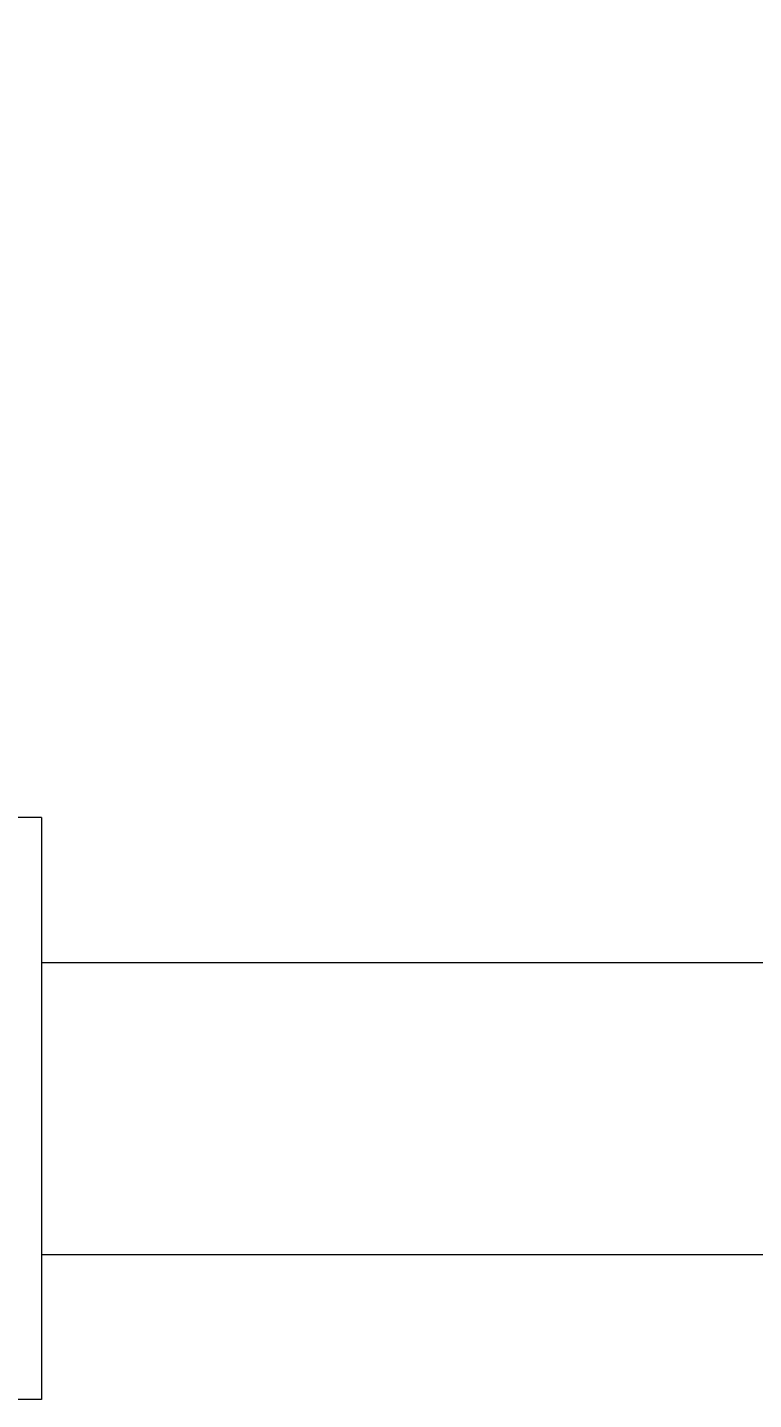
# Model space of a CAD drawing. Header units: millimetres. Extents: x 14397 to 67587, y -11631 to -8348.
# Drawn here: x 17807.2 to 17857, y -10442.4 to -10348.4 of the extents above; entities that cross this region are included whole.
import ezdxf

# ---------------------------------------------------------------- set-up
doc = ezdxf.new("R2010")
doc.units = ezdxf.units.MM
doc.header["$MEASUREMENT"] = 0
doc.linetypes.add('Wipeout_Contour', pattern=[1000, 0, -1000])
doc.layers.add('NewA-Ee_40_20-M_GeneralFFAndEInternalEquipment', color=7, linetype='Continuous')
doc.layers.add('NewA-Zz_20_20-D_DimensionDetail', color=7, linetype='Continuous')
doc.styles.add('GENERATED_STYLE_1', font='')
doc.styles.get('GENERATED_STYLE_1').set_extended_font_data('Arial')
doc.dimstyles.new('GENERATED_STYLE__1', dxfattribs={"dimtxt": 75, "dimasz": 76, "dimexe": 0.18, "dimexo": 300, "dimgap": 0.09, "dimtad": 1, "dimtih": 1, "dimtoh": 1, "dimdec": 0, "dimzin": 0, "dimdsep": 46, "dimtxsty": 'GENERATED_STYLE_1', "dimblk": 'ARROWHEAD_2', "dimblk1": 'ARROWHEAD_2', "dimblk2": 'ARROWHEAD_2', "dimcen": 0.09, "dimclrd": 6, "dimclre": 6, "dimclrt": 7, "dimazin": 0, "dimtfac": 1, "dimtdec": 4, "dimtmove": 0, "dimatfit": 3, "dimfxl": 0, "dimtolj": 1, "dimtzin": 0, "dimarcsym": 0})

# ---------------------------------------------------------------- blocks, each defined once
blk = doc.blocks.new('Section Elem_17_2', base_point=(9310.239, -111297.468))
at = {"color": 254, "linetype": 'Wipeout_Contour', "lineweight": 0, "ltscale": 82487.932216}
blk.add_wipeout([(17803.114, -10402.524), (17803.114, -10403.851), (17808.114, -10403.851), (17808.114, -10402.524)], dxfattribs=at).dxf.layer = 'NewA-Ee_40_20-M_GeneralFFAndEInternalEquipment'
at = {"color": 254, "linetype": 'Wipeout_Contour', "lineweight": 0, "ltscale": 82576.290046}
blk.add_wipeout([(17808.114, -10420.904), (17808.114, -10422.643), (17832.552, -10422.643), (17832.559, -10420.904)], dxfattribs=at).dxf.layer = 'NewA-Ee_40_20-M_GeneralFFAndEInternalEquipment'
at = {"color": 254, "linetype": 'Wipeout_Contour', "lineweight": 0, "ltscale": 82598.667817}
blk.add_wipeout([(17808.114, -10432.345), (17808.114, -10432.467), (17833.123, -10432.467), (17833.026, -10432.345)], dxfattribs=at).dxf.layer = 'NewA-Ee_40_20-M_GeneralFFAndEInternalEquipment'
at = {"layer": 'NewA-Ee_40_20-M_GeneralFFAndEInternalEquipment', "color": 1, "linetype": 'Continuous', "lineweight": 18}
blk.add_line((17808.114, -10402.524), (17803.114, -10402.524), dxfattribs=at)
at = {"color": 254, "linetype": 'Wipeout_Contour', "lineweight": 0, "ltscale": 82492.278676}
blk.add_wipeout([(17808.114, -10403.851), (17803.114, -10403.851), (17803.114, -10406.831), (17808.114, -10406.831)], dxfattribs=at).dxf.layer = 'NewA-Ee_40_20-M_GeneralFFAndEInternalEquipment'
at = {"color": 254, "linetype": 'Wipeout_Contour', "lineweight": 0, "ltscale": 82572.853834}
blk.add_wipeout([(17808.114, -10419.212), (17808.114, -10420.904), (17832.559, -10420.904), (17832.583, -10419.213)], dxfattribs=at).dxf.layer = 'NewA-Ee_40_20-M_GeneralFFAndEInternalEquipment'
at = {"color": 254, "linetype": 'Wipeout_Contour', "lineweight": 0, "ltscale": 82597.95246}
blk.add_wipeout([(17808.114, -10431.923), (17808.114, -10432.345), (17833.026, -10432.345), (17832.931, -10431.923)], dxfattribs=at).dxf.layer = 'NewA-Ee_40_20-M_GeneralFFAndEInternalEquipment'
at = {"layer": 'NewA-Ee_40_20-M_GeneralFFAndEInternalEquipment', "color": 1, "linetype": 'Continuous', "lineweight": 18}
blk.add_line((17808.114, -10402.524), (17808.114, -10403.851), dxfattribs=at)
at = {"color": 254, "linetype": 'Wipeout_Contour', "lineweight": 0, "ltscale": 82499.697815}
blk.add_wipeout([(17803.114, -10406.831), (17803.114, -10411.202), (17808.114, -10411.202), (17808.114, -10406.831)], dxfattribs=at).dxf.layer = 'NewA-Ee_40_20-M_GeneralFFAndEInternalEquipment'
at = {"color": 254, "linetype": 'Wipeout_Contour', "lineweight": 0, "ltscale": 82569.594324}
blk.add_wipeout([(17808.114, -10417.62), (17808.114, -10419.212), (17832.583, -10419.213), (17832.622, -10417.62)], dxfattribs=at).dxf.layer = 'NewA-Ee_40_20-M_GeneralFFAndEInternalEquipment'
at = {"color": 254, "linetype": 'Wipeout_Contour', "lineweight": 0, "ltscale": 82596.650722}
blk.add_wipeout([(17808.114, -10431.214), (17808.114, -10431.923), (17832.931, -10431.923), (17832.841, -10431.214)], dxfattribs=at).dxf.layer = 'NewA-Ee_40_20-M_GeneralFFAndEInternalEquipment'
at = {"layer": 'NewA-Ee_40_20-M_GeneralFFAndEInternalEquipment', "color": 1, "linetype": 'Continuous', "lineweight": 18}
blk.add_line((17808.114, -10403.851), (17808.114, -10406.831), dxfattribs=at)
at = {"color": 254, "linetype": 'Wipeout_Contour', "lineweight": 0, "ltscale": 82566.610487}
blk.add_wipeout([(17808.114, -10416.175), (17808.114, -10417.62), (17832.622, -10417.62), (17832.677, -10416.175)], dxfattribs=at).dxf.layer = 'NewA-Ee_40_20-M_GeneralFFAndEInternalEquipment'
at = {"color": 254, "linetype": 'Wipeout_Contour', "lineweight": 0, "ltscale": 82594.80213}
blk.add_wipeout([(17808.114, -10430.24), (17808.114, -10431.214), (17832.841, -10431.214), (17832.76, -10430.24)], dxfattribs=at).dxf.layer = 'NewA-Ee_40_20-M_GeneralFFAndEInternalEquipment'
at = {"color": 254, "linetype": 'Wipeout_Contour', "lineweight": 0, "ltscale": 82660.776264}
blk.add_wipeout([(17833.123, -10432.467), (17844.278, -10432.467), (17843.889, -10432.345), (17833.026, -10432.345)], dxfattribs=at).dxf.layer = 'NewA-Ee_40_20-M_GeneralFFAndEInternalEquipment'
at = {"color": 254, "linetype": 'Wipeout_Contour', "lineweight": 0, "ltscale": 82563.992893}
blk.add_wipeout([(17808.114, -10414.921), (17808.114, -10416.175), (17832.677, -10416.175), (17832.745, -10414.921)], dxfattribs=at).dxf.layer = 'NewA-Ee_40_20-M_GeneralFFAndEInternalEquipment'
at = {"color": 254, "linetype": 'Wipeout_Contour', "lineweight": 0, "ltscale": 82592.462938}
blk.add_wipeout([(17808.114, -10429.029), (17808.114, -10430.24), (17832.76, -10430.24), (17832.69, -10429.029)], dxfattribs=at).dxf.layer = 'NewA-Ee_40_20-M_GeneralFFAndEInternalEquipment'
at = {"color": 254, "linetype": 'Wipeout_Contour', "lineweight": 0, "ltscale": 82659.398137}
blk.add_wipeout([(17833.026, -10432.345), (17843.889, -10432.345), (17843.51, -10431.924), (17832.931, -10431.923)], dxfattribs=at).dxf.layer = 'NewA-Ee_40_20-M_GeneralFFAndEInternalEquipment'
at = {"color": 254, "linetype": 'Wipeout_Contour', "lineweight": 0, "ltscale": 82561.820967}
blk.add_wipeout([(17808.114, -10413.896), (17808.114, -10414.921), (17832.745, -10414.921), (17832.824, -10413.897)], dxfattribs=at).dxf.layer = 'NewA-Ee_40_20-M_GeneralFFAndEInternalEquipment'
at = {"color": 254, "linetype": 'Wipeout_Contour', "lineweight": 0, "ltscale": 82589.704326}
blk.add_wipeout([(17808.114, -10427.619), (17808.114, -10429.029), (17832.69, -10429.029), (17832.632, -10427.619)], dxfattribs=at).dxf.layer = 'NewA-Ee_40_20-M_GeneralFFAndEInternalEquipment'
at = {"color": 254, "linetype": 'Wipeout_Contour', "lineweight": 0, "ltscale": 82657.462018}
blk.add_wipeout([(17832.841, -10431.215), (17832.931, -10431.923), (17843.51, -10431.924), (17843.154, -10431.215)], dxfattribs=at).dxf.layer = 'NewA-Ee_40_20-M_GeneralFFAndEInternalEquipment'
at = {"color": 254, "linetype": 'Wipeout_Contour', "lineweight": 0, "ltscale": 82560.16059}
blk.add_wipeout([(17808.114, -10413.896), (17832.824, -10413.897), (17832.912, -10413.132), (17808.114, -10413.132)], dxfattribs=at).dxf.layer = 'NewA-Ee_40_20-M_GeneralFFAndEInternalEquipment'
at = {"color": 254, "linetype": 'Wipeout_Contour', "lineweight": 0, "ltscale": 82586.610223}
blk.add_wipeout([(17808.114, -10426.052), (17808.114, -10427.619), (17832.632, -10427.619), (17832.589, -10426.052)], dxfattribs=at).dxf.layer = 'NewA-Ee_40_20-M_GeneralFFAndEInternalEquipment'
at = {"color": 254, "linetype": 'Wipeout_Contour', "lineweight": 0, "ltscale": 82655.026439}
blk.add_wipeout([(17832.841, -10431.214), (17843.154, -10431.215), (17842.83, -10430.24), (17832.76, -10430.24)], dxfattribs=at).dxf.layer = 'NewA-Ee_40_20-M_GeneralFFAndEInternalEquipment'
at = {"color": 254, "linetype": 'Wipeout_Contour', "lineweight": 0, "ltscale": 82697.781551}
blk.add_wipeout([(17854.124, -10432.345), (17843.889, -10432.345), (17844.278, -10432.467), (17854.883, -10432.467)], dxfattribs=at).dxf.layer = 'NewA-Ee_40_20-M_GeneralFFAndEInternalEquipment'
at = {"color": 254, "linetype": 'Wipeout_Contour', "lineweight": 0, "ltscale": 82559.062104}
blk.add_wipeout([(17808.114, -10412.652), (17808.114, -10413.132), (17832.912, -10413.132), (17833.006, -10412.652)], dxfattribs=at).dxf.layer = 'NewA-Ee_40_20-M_GeneralFFAndEInternalEquipment'
at = {"color": 254, "linetype": 'Wipeout_Contour', "lineweight": 0, "ltscale": 82583.274742}
blk.add_wipeout([(17808.114, -10424.376), (17808.114, -10426.052), (17832.589, -10426.052), (17832.562, -10424.376)], dxfattribs=at).dxf.layer = 'NewA-Ee_40_20-M_GeneralFFAndEInternalEquipment'
at = {"color": 254, "linetype": 'Wipeout_Contour', "lineweight": 0, "ltscale": 82652.165383}
blk.add_wipeout([(17832.76, -10430.24), (17842.83, -10430.24), (17842.549, -10429.03), (17832.69, -10429.029)], dxfattribs=at).dxf.layer = 'NewA-Ee_40_20-M_GeneralFFAndEInternalEquipment'
at = {"color": 254, "linetype": 'Wipeout_Contour', "lineweight": 0, "ltscale": 82695.277623}
blk.add_wipeout([(17853.386, -10431.924), (17843.51, -10431.924), (17843.889, -10432.345), (17854.124, -10432.345)], dxfattribs=at).dxf.layer = 'NewA-Ee_40_20-M_GeneralFFAndEInternalEquipment'
at = {"layer": 'NewA-Ee_40_20-M_GeneralFFAndEInternalEquipment', "color": 1, "linetype": 'Continuous', "lineweight": 18}
blk.add_line((17833.123, -10432.467), (17844.278, -10432.467), dxfattribs=at)
at = {"color": 254, "linetype": 'Wipeout_Contour', "lineweight": 0, "ltscale": 82558.558768}
blk.add_wipeout([(17808.114, -10412.47), (17808.114, -10412.652), (17833.006, -10412.652), (17833.104, -10412.47)], dxfattribs=at).dxf.layer = 'NewA-Ee_40_20-M_GeneralFFAndEInternalEquipment'
at = {"color": 254, "linetype": 'Wipeout_Contour', "lineweight": 0, "ltscale": 82579.799307}
blk.add_wipeout([(17808.114, -10422.643), (17808.114, -10424.376), (17832.562, -10424.376), (17832.552, -10422.643)], dxfattribs=at).dxf.layer = 'NewA-Ee_40_20-M_GeneralFFAndEInternalEquipment'
at = {"color": 254, "linetype": 'Wipeout_Contour', "lineweight": 0, "ltscale": 82648.965851}
blk.add_wipeout([(17832.69, -10429.029), (17842.549, -10429.03), (17842.32, -10427.619), (17832.632, -10427.619)], dxfattribs=at).dxf.layer = 'NewA-Ee_40_20-M_GeneralFFAndEInternalEquipment'
at = {"color": 254, "linetype": 'Wipeout_Contour', "lineweight": 0, "ltscale": 82692.263538}
blk.add_wipeout([(17852.691, -10431.215), (17843.154, -10431.215), (17843.51, -10431.924), (17853.386, -10431.924)], dxfattribs=at).dxf.layer = 'NewA-Ee_40_20-M_GeneralFFAndEInternalEquipment'
at = {"color": 254, "linetype": 'Wipeout_Contour', "lineweight": 0, "ltscale": 82731.915405}
blk.add_wipeout([(17863.306, -10432.345), (17854.124, -10432.345), (17854.883, -10432.467), (17864.397, -10432.467)], dxfattribs=at).dxf.layer = 'NewA-Ee_40_20-M_GeneralFFAndEInternalEquipment'
at = {"color": 254, "linetype": 'Wipeout_Contour', "lineweight": 0, "ltscale": 82509.532461}
blk.add_wipeout([(17808.114, -10411.202), (17803.114, -10411.202), (17803.114, -10416.573), (17808.114, -10416.573)], dxfattribs=at).dxf.layer = 'NewA-Ee_40_20-M_GeneralFFAndEInternalEquipment'
at = {"color": 254, "linetype": 'Wipeout_Contour', "lineweight": 0, "ltscale": 82634.823809}
blk.add_wipeout([(17832.552, -10422.643), (17842.001, -10422.644), (17842.028, -10420.905), (17832.559, -10420.904)], dxfattribs=at).dxf.layer = 'NewA-Ee_40_20-M_GeneralFFAndEInternalEquipment'
at = {"color": 254, "linetype": 'Wipeout_Contour', "lineweight": 0, "ltscale": 82532.822777}
blk.add_wipeout([(17808.114, -10422.468), (17803.114, -10422.468), (17803.114, -10428.363), (17808.114, -10428.363)], dxfattribs=at).dxf.layer = 'NewA-Ee_40_20-M_GeneralFFAndEInternalEquipment'
at = {"color": 254, "linetype": 'Wipeout_Contour', "lineweight": 0, "ltscale": 82645.52515}
blk.add_wipeout([(17832.632, -10427.619), (17842.32, -10427.619), (17842.149, -10426.053), (17832.589, -10426.052)], dxfattribs=at).dxf.layer = 'NewA-Ee_40_20-M_GeneralFFAndEInternalEquipment'
at = {"color": 254, "linetype": 'Wipeout_Contour', "lineweight": 0, "ltscale": 82688.83081}
blk.add_wipeout([(17843.154, -10431.215), (17852.691, -10431.215), (17852.06, -10430.24), (17842.83, -10430.24)], dxfattribs=at).dxf.layer = 'NewA-Ee_40_20-M_GeneralFFAndEInternalEquipment'
at = {"color": 254, "linetype": 'Wipeout_Contour', "lineweight": 0, "ltscale": 82728.216305}
blk.add_wipeout([(17854.124, -10432.345), (17863.306, -10432.345), (17862.245, -10431.924), (17853.386, -10431.924)], dxfattribs=at).dxf.layer = 'NewA-Ee_40_20-M_GeneralFFAndEInternalEquipment'
at = {"layer": 'NewA-Ee_40_20-M_GeneralFFAndEInternalEquipment', "color": 1, "linetype": 'Continuous', "lineweight": 18}
for p, q in [((17808.114, -10406.831), (17808.114, -10411.202)), ((17844.278, -10432.467), (17854.883, -10432.467)), ((17854.883, -10432.467), (17864.397, -10432.467))]:
    blk.add_line(p, q, dxfattribs=at)
at = {"color": 254, "linetype": 'Wipeout_Contour', "lineweight": 0, "ltscale": 82520.910724}
blk.add_wipeout([(17808.114, -10416.573), (17803.114, -10416.573), (17803.114, -10422.468), (17808.114, -10422.468)], dxfattribs=at).dxf.layer = 'NewA-Ee_40_20-M_GeneralFFAndEInternalEquipment'
at = {"color": 254, "linetype": 'Wipeout_Contour', "lineweight": 0, "ltscale": 82631.499076}
blk.add_wipeout([(17832.559, -10420.904), (17842.028, -10420.905), (17842.122, -10419.213), (17832.583, -10419.213)], dxfattribs=at).dxf.layer = 'NewA-Ee_40_20-M_GeneralFFAndEInternalEquipment'
at = {"color": 254, "linetype": 'Wipeout_Contour', "lineweight": 0, "ltscale": 82641.947938}
blk.add_wipeout([(17832.589, -10426.052), (17842.149, -10426.053), (17842.041, -10424.377), (17832.562, -10424.376)], dxfattribs=at).dxf.layer = 'NewA-Ee_40_20-M_GeneralFFAndEInternalEquipment'
at = {"color": 254, "linetype": 'Wipeout_Contour', "lineweight": 0, "ltscale": 82544.210182}
blk.add_wipeout([(17808.114, -10428.363), (17803.114, -10428.363), (17803.114, -10433.734), (17808.114, -10433.734)], dxfattribs=at).dxf.layer = 'NewA-Ee_40_20-M_GeneralFFAndEInternalEquipment'
at = {"color": 254, "linetype": 'Wipeout_Contour', "lineweight": 0, "ltscale": 82685.083703}
blk.add_wipeout([(17842.83, -10430.24), (17852.06, -10430.24), (17851.512, -10429.03), (17842.549, -10429.03)], dxfattribs=at).dxf.layer = 'NewA-Ee_40_20-M_GeneralFFAndEInternalEquipment'
at = {"color": 254, "linetype": 'Wipeout_Contour', "lineweight": 0, "ltscale": 82724.058416}
blk.add_wipeout([(17852.691, -10431.215), (17853.386, -10431.924), (17862.245, -10431.924), (17861.246, -10431.215)], dxfattribs=at).dxf.layer = 'NewA-Ee_40_20-M_GeneralFFAndEInternalEquipment'
at = {"layer": 'NewA-Ee_40_20-M_GeneralFFAndEInternalEquipment', "color": 1, "linetype": 'Continuous', "lineweight": 18}
for p, q in [((17808.114, -10411.202), (17808.114, -10416.573)), ((17808.114, -10416.573), (17808.114, -10422.468)), ((17808.114, -10422.468), (17808.114, -10428.363)), ((17808.114, -10432.467), (17833.123, -10432.467))]:
    blk.add_line(p, q, dxfattribs=at)
at = {"color": 254, "linetype": 'Wipeout_Contour', "lineweight": 0, "ltscale": 82628.464204}
blk.add_wipeout([(17832.583, -10419.213), (17842.122, -10419.213), (17842.281, -10417.621), (17832.622, -10417.62)], dxfattribs=at).dxf.layer = 'NewA-Ee_40_20-M_GeneralFFAndEInternalEquipment'
at = {"color": 254, "linetype": 'Wipeout_Contour', "lineweight": 0, "ltscale": 82638.343031}
blk.add_wipeout([(17832.562, -10424.376), (17842.041, -10424.377), (17842.001, -10422.644), (17832.552, -10422.643)], dxfattribs=at).dxf.layer = 'NewA-Ee_40_20-M_GeneralFFAndEInternalEquipment'
at = {"color": 254, "linetype": 'Wipeout_Contour', "lineweight": 0, "ltscale": 82681.136079}
blk.add_wipeout([(17842.549, -10429.03), (17851.512, -10429.03), (17851.065, -10427.619), (17842.32, -10427.619)], dxfattribs=at).dxf.layer = 'NewA-Ee_40_20-M_GeneralFFAndEInternalEquipment'
at = {"color": 254, "linetype": 'Wipeout_Contour', "lineweight": 0, "ltscale": 82719.567981}
blk.add_wipeout([(17860.339, -10430.24), (17852.06, -10430.24), (17852.691, -10431.215), (17861.246, -10431.215)], dxfattribs=at).dxf.layer = 'NewA-Ee_40_20-M_GeneralFFAndEInternalEquipment'
at = {"color": 254, "linetype": 'Wipeout_Contour', "lineweight": 0, "ltscale": 82554.05993}
blk.add_wipeout([(17803.114, -10433.734), (17803.114, -10438.105), (17808.114, -10438.105), (17808.114, -10433.734)], dxfattribs=at).dxf.layer = 'NewA-Ee_40_20-M_GeneralFFAndEInternalEquipment'
at = {"layer": 'NewA-Ee_40_20-M_GeneralFFAndEInternalEquipment', "color": 1, "linetype": 'Continuous', "lineweight": 18}
blk.add_line((17808.114, -10428.363), (17808.114, -10433.734), dxfattribs=at)
at = {"color": 254, "linetype": 'Wipeout_Contour', "lineweight": 0, "ltscale": 82625.811308}
blk.add_wipeout([(17832.622, -10417.62), (17842.281, -10417.621), (17842.5, -10416.176), (17832.677, -10416.175)], dxfattribs=at).dxf.layer = 'NewA-Ee_40_20-M_GeneralFFAndEInternalEquipment'
at = {"color": 254, "linetype": 'Wipeout_Contour', "lineweight": 0, "ltscale": 82665.760799}
blk.add_wipeout([(17842.028, -10420.905), (17842.001, -10422.644), (17850.442, -10422.644), (17850.495, -10420.905)], dxfattribs=at).dxf.layer = 'NewA-Ee_40_20-M_GeneralFFAndEInternalEquipment'
at = {"color": 254, "linetype": 'Wipeout_Contour', "lineweight": 0, "ltscale": 82677.107937}
blk.add_wipeout([(17842.32, -10427.619), (17851.065, -10427.619), (17850.731, -10426.053), (17842.149, -10426.053)], dxfattribs=at).dxf.layer = 'NewA-Ee_40_20-M_GeneralFFAndEInternalEquipment'
at = {"color": 254, "linetype": 'Wipeout_Contour', "lineweight": 0, "ltscale": 82714.88138}
blk.add_wipeout([(17851.512, -10429.03), (17852.06, -10430.24), (17860.339, -10430.24), (17859.552, -10429.03)], dxfattribs=at).dxf.layer = 'NewA-Ee_40_20-M_GeneralFFAndEInternalEquipment'
at = {"color": 254, "linetype": 'Wipeout_Contour', "lineweight": 0, "ltscale": 82561.494871}
blk.add_wipeout([(17808.114, -10438.105), (17803.114, -10438.105), (17803.114, -10441.086), (17808.114, -10441.086)], dxfattribs=at).dxf.layer = 'NewA-Ee_40_20-M_GeneralFFAndEInternalEquipment'
at = {"layer": 'NewA-Ee_40_20-M_GeneralFFAndEInternalEquipment', "color": 1, "linetype": 'Continuous', "lineweight": 18}
blk.add_line((17808.114, -10433.734), (17808.114, -10438.105), dxfattribs=at)
at = {"color": 254, "linetype": 'Wipeout_Contour', "lineweight": 0, "ltscale": 82623.620895}
blk.add_wipeout([(17832.677, -10416.175), (17842.5, -10416.176), (17842.771, -10414.922), (17832.745, -10414.921)], dxfattribs=at).dxf.layer = 'NewA-Ee_40_20-M_GeneralFFAndEInternalEquipment'
at = {"color": 254, "linetype": 'Wipeout_Contour', "lineweight": 0, "ltscale": 82662.617801}
blk.add_wipeout([(17842.122, -10419.213), (17842.028, -10420.905), (17850.495, -10420.905), (17850.68, -10419.213)], dxfattribs=at).dxf.layer = 'NewA-Ee_40_20-M_GeneralFFAndEInternalEquipment'
at = {"color": 254, "linetype": 'Wipeout_Contour', "lineweight": 0, "ltscale": 82673.121773}
blk.add_wipeout([(17850.522, -10424.377), (17842.041, -10424.377), (17842.149, -10426.053), (17850.731, -10426.053)], dxfattribs=at).dxf.layer = 'NewA-Ee_40_20-M_GeneralFFAndEInternalEquipment'
at = {"color": 254, "linetype": 'Wipeout_Contour', "lineweight": 0, "ltscale": 82710.140992}
blk.add_wipeout([(17851.065, -10427.619), (17851.512, -10429.03), (17859.552, -10429.03), (17858.91, -10427.619)], dxfattribs=at).dxf.layer = 'NewA-Ee_40_20-M_GeneralFFAndEInternalEquipment'
at = {"color": 254, "linetype": 'Wipeout_Contour', "lineweight": 0, "ltscale": 82565.852327}
blk.add_wipeout([(17803.114, -10441.086), (17803.114, -10442.412), (17808.114, -10442.412), (17808.114, -10441.086)], dxfattribs=at).dxf.layer = 'NewA-Ee_40_20-M_GeneralFFAndEInternalEquipment'
at = {"layer": 'NewA-Ee_40_20-M_GeneralFFAndEInternalEquipment', "color": 1, "linetype": 'Continuous', "lineweight": 18}
for p, q in [((17808.114, -10438.105), (17808.114, -10441.086)), ((17808.114, -10441.086), (17808.114, -10442.412)), ((17808.114, -10442.412), (17803.114, -10442.412))]:
    blk.add_line(p, q, dxfattribs=at)
at = {"color": 254, "linetype": 'Wipeout_Contour', "lineweight": 0, "ltscale": 82621.959424}
blk.add_wipeout([(17832.745, -10414.921), (17842.771, -10414.922), (17843.087, -10413.897), (17832.824, -10413.897)], dxfattribs=at).dxf.layer = 'NewA-Ee_40_20-M_GeneralFFAndEInternalEquipment'
at = {"color": 254, "linetype": 'Wipeout_Contour', "lineweight": 0, "ltscale": 82659.957355}
blk.add_wipeout([(17842.122, -10419.213), (17850.68, -10419.213), (17850.989, -10417.621), (17842.281, -10417.621)], dxfattribs=at).dxf.layer = 'NewA-Ee_40_20-M_GeneralFFAndEInternalEquipment'
at = {"color": 254, "linetype": 'Wipeout_Contour', "lineweight": 0, "ltscale": 82669.298852}
blk.add_wipeout([(17850.442, -10422.644), (17842.001, -10422.644), (17842.041, -10424.377), (17850.522, -10424.377)], dxfattribs=at).dxf.layer = 'NewA-Ee_40_20-M_GeneralFFAndEInternalEquipment'
at = {"color": 254, "linetype": 'Wipeout_Contour', "lineweight": 0, "ltscale": 82705.490875}
blk.add_wipeout([(17850.731, -10426.053), (17851.065, -10427.619), (17858.91, -10427.619), (17858.43, -10426.053)], dxfattribs=at).dxf.layer = 'NewA-Ee_40_20-M_GeneralFFAndEInternalEquipment'
at = {"color": 254, "linetype": 'Wipeout_Contour', "lineweight": 0, "ltscale": 82620.877293}
blk.add_wipeout([(17832.912, -10413.132), (17832.824, -10413.897), (17843.087, -10413.897), (17843.437, -10413.133)], dxfattribs=at).dxf.layer = 'NewA-Ee_40_20-M_GeneralFFAndEInternalEquipment'
at = {"color": 254, "linetype": 'Wipeout_Contour', "lineweight": 0, "ltscale": 82657.860209}
blk.add_wipeout([(17842.281, -10417.621), (17850.989, -10417.621), (17851.415, -10416.176), (17842.5, -10416.176)], dxfattribs=at).dxf.layer = 'NewA-Ee_40_20-M_GeneralFFAndEInternalEquipment'
at = {"color": 254, "linetype": 'Wipeout_Contour', "lineweight": 0, "ltscale": 82693.462071}
blk.add_wipeout([(17850.442, -10422.644), (17858.015, -10422.644), (17858.091, -10420.905), (17850.495, -10420.905)], dxfattribs=at).dxf.layer = 'NewA-Ee_40_20-M_GeneralFFAndEInternalEquipment'
at = {"color": 254, "linetype": 'Wipeout_Contour', "lineweight": 0, "ltscale": 82701.072395}
blk.add_wipeout([(17858.129, -10424.377), (17850.522, -10424.377), (17850.731, -10426.053), (17858.43, -10426.053)], dxfattribs=at).dxf.layer = 'NewA-Ee_40_20-M_GeneralFFAndEInternalEquipment'
at = {"color": 254, "linetype": 'Wipeout_Contour', "lineweight": 0, "ltscale": 82620.4073}
blk.add_wipeout([(17832.912, -10413.132), (17843.437, -10413.133), (17843.813, -10412.652), (17833.006, -10412.652)], dxfattribs=at).dxf.layer = 'NewA-Ee_40_20-M_GeneralFFAndEInternalEquipment'
at = {"color": 254, "linetype": 'Wipeout_Contour', "lineweight": 0, "ltscale": 82656.390017}
blk.add_wipeout([(17842.5, -10416.176), (17851.415, -10416.176), (17851.944, -10414.922), (17842.771, -10414.922)], dxfattribs=at).dxf.layer = 'NewA-Ee_40_20-M_GeneralFFAndEInternalEquipment'
at = {"color": 254, "linetype": 'Wipeout_Contour', "lineweight": 0, "ltscale": 82690.509632}
blk.add_wipeout([(17850.495, -10420.905), (17858.091, -10420.905), (17858.356, -10419.213), (17850.68, -10419.213)], dxfattribs=at).dxf.layer = 'NewA-Ee_40_20-M_GeneralFFAndEInternalEquipment'
at = {"color": 254, "linetype": 'Wipeout_Contour', "lineweight": 0, "ltscale": 82697.019929}
blk.add_wipeout([(17850.522, -10424.377), (17858.129, -10424.377), (17858.015, -10422.644), (17850.442, -10422.644)], dxfattribs=at).dxf.layer = 'NewA-Ee_40_20-M_GeneralFFAndEInternalEquipment'
at = {"color": 254, "linetype": 'Wipeout_Contour', "lineweight": 0, "ltscale": 82620.563534}
blk.add_wipeout([(17833.006, -10412.652), (17843.813, -10412.652), (17844.201, -10412.47), (17833.104, -10412.47)], dxfattribs=at).dxf.layer = 'NewA-Ee_40_20-M_GeneralFFAndEInternalEquipment'
at = {"color": 254, "linetype": 'Wipeout_Contour', "lineweight": 0, "ltscale": 82655.591405}
blk.add_wipeout([(17842.771, -10414.922), (17851.944, -10414.922), (17852.559, -10413.897), (17843.087, -10413.897)], dxfattribs=at).dxf.layer = 'NewA-Ee_40_20-M_GeneralFFAndEInternalEquipment'
at = {"color": 254, "linetype": 'Wipeout_Contour', "lineweight": 0, "ltscale": 82688.244371}
blk.add_wipeout([(17850.68, -10419.213), (17858.356, -10419.213), (17858.801, -10417.621), (17850.989, -10417.621)], dxfattribs=at).dxf.layer = 'NewA-Ee_40_20-M_GeneralFFAndEInternalEquipment'
at = {"layer": 'NewA-Ee_40_20-M_GeneralFFAndEInternalEquipment', "color": 1, "linetype": 'Continuous', "lineweight": 18}
blk.add_line((17808.114, -10412.47), (17833.104, -10412.47), dxfattribs=at)
at = {"color": 254, "linetype": 'Wipeout_Contour', "lineweight": 0, "ltscale": 82655.488611}
blk.add_wipeout([(17843.087, -10413.897), (17852.559, -10413.897), (17853.243, -10413.133), (17843.437, -10413.133)], dxfattribs=at).dxf.layer = 'NewA-Ee_40_20-M_GeneralFFAndEInternalEquipment'
at = {"color": 254, "linetype": 'Wipeout_Contour', "lineweight": 0, "ltscale": 82686.73509}
blk.add_wipeout([(17851.415, -10416.176), (17850.989, -10417.621), (17858.801, -10417.621), (17859.412, -10416.176)], dxfattribs=at).dxf.layer = 'NewA-Ee_40_20-M_GeneralFFAndEInternalEquipment'
at = {"color": 254, "linetype": 'Wipeout_Contour', "lineweight": 0, "ltscale": 82656.084746}
blk.add_wipeout([(17843.813, -10412.652), (17843.437, -10413.133), (17853.243, -10413.133), (17853.975, -10412.652)], dxfattribs=at).dxf.layer = 'NewA-Ee_40_20-M_GeneralFFAndEInternalEquipment'
at = {"color": 254, "linetype": 'Wipeout_Contour', "lineweight": 0, "ltscale": 82686.027637}
blk.add_wipeout([(17851.944, -10414.922), (17851.415, -10416.176), (17859.412, -10416.176), (17860.172, -10414.922)], dxfattribs=at).dxf.layer = 'NewA-Ee_40_20-M_GeneralFFAndEInternalEquipment'
at = {"color": 254, "linetype": 'Wipeout_Contour', "lineweight": 0, "ltscale": 82657.361694}
blk.add_wipeout([(17844.201, -10412.47), (17843.813, -10412.652), (17853.975, -10412.652), (17854.732, -10412.47)], dxfattribs=at).dxf.layer = 'NewA-Ee_40_20-M_GeneralFFAndEInternalEquipment'
at = {"color": 254, "linetype": 'Wipeout_Contour', "lineweight": 0, "ltscale": 82686.143503}
blk.add_wipeout([(17852.559, -10413.897), (17851.944, -10414.922), (17860.172, -10414.922), (17861.057, -10413.897)], dxfattribs=at).dxf.layer = 'NewA-Ee_40_20-M_GeneralFFAndEInternalEquipment'
at = {"layer": 'NewA-Ee_40_20-M_GeneralFFAndEInternalEquipment', "color": 1, "linetype": 'Continuous', "lineweight": 18}
blk.add_line((17833.104, -10412.47), (17844.201, -10412.47), dxfattribs=at)
at = {"color": 254, "linetype": 'Wipeout_Contour', "lineweight": 0, "ltscale": 82687.07916}
blk.add_wipeout([(17853.243, -10413.133), (17852.559, -10413.897), (17861.057, -10413.897), (17862.04, -10413.133)], dxfattribs=at).dxf.layer = 'NewA-Ee_40_20-M_GeneralFFAndEInternalEquipment'
at = {"color": 254, "linetype": 'Wipeout_Contour', "lineweight": 0, "ltscale": 82688.806167}
blk.add_wipeout([(17853.243, -10413.133), (17862.04, -10413.133), (17863.092, -10412.652), (17853.975, -10412.652)], dxfattribs=at).dxf.layer = 'NewA-Ee_40_20-M_GeneralFFAndEInternalEquipment'
at = {"color": 254, "linetype": 'Wipeout_Contour', "lineweight": 0, "ltscale": 82691.272031}
blk.add_wipeout([(17853.975, -10412.652), (17863.092, -10412.652), (17864.179, -10412.47), (17854.732, -10412.47)], dxfattribs=at).dxf.layer = 'NewA-Ee_40_20-M_GeneralFFAndEInternalEquipment'
at = {"layer": 'NewA-Ee_40_20-M_GeneralFFAndEInternalEquipment', "color": 1, "linetype": 'Continuous', "lineweight": 18}
for p, q in [((17844.201, -10412.47), (17854.732, -10412.47)), ((17854.732, -10412.47), (17864.179, -10412.47))]:
    blk.add_line(p, q, dxfattribs=at)
blk = doc.blocks.new('*D24', base_point=(9310.239, -111297.468))
at = {"layer": 'NewA-Zz_20_20-D_DimensionDetail', "color": 6, "linetype": 'Continuous', "lineweight": 13}
for p, q in [((17802.114, -10312.195), (17802.114, -10162.195)), ((18107.114, -10312.195), (18107.114, -10162.195)), ((17753.214, -10237.195), (17802.114, -10237.195)), ((17802.114, -10237.195), (18107.114, -10237.195))]:
    blk.add_line(p, q, dxfattribs=at)
at = {"layer": 'NewA-Zz_20_20-D_DimensionDetail', "linetype": 'Continuous'}
for p, q in [((17830.981, -10187.195), (17773.246, -10287.195)), ((18135.981, -10187.195), (18078.246, -10287.195))]:
    blk.add_line(p, q, dxfattribs=at)
at = {"layer": 'NewA-Zz_20_20-D_DimensionDetail', "insert": (17868.807, -10222.195), "char_height": 75, "attachment_point": 7, "style": 'GENERATED_STYLE_1'}
blk.add_mtext('\\A1;{\\fArial|b0|i0|c0|p34;305}', dxfattribs=at)
blk = doc.blocks.new('ARROWHEAD_2')
at = {"color": 0, "linetype": 'Continuous', "lineweight": 0}
for p, q in [((-0.3781, -0.655), (0.3781, 0.655)), ((0, 0), (-1, 0))]:
    blk.add_line(p, q, dxfattribs=at)

msp = doc.modelspace()

# ---------------------------------------------------------------- block references
at = {"layer": 'NewA-Ee_40_20-M_GeneralFFAndEInternalEquipment', "lineweight": 0}
msp.add_blockref('Section Elem_17_2', (9310.239, -111297.468), dxfattribs=at)

# ---------------------------------------------------------------- next in the draw order: dimensions: what is measured, and where the dimension line sits
at = {"layer": 'NewA-Zz_20_20-D_DimensionDetail', "color": 6, "linetype": 'Continuous', "lineweight": 13}
dim = msp.add_linear_dim(base=(18107.114, -10237.195), p1=(17802.114, -10402.524), p2=(18107.114, -10422.468), dimstyle='GENERATED_STYLE__1', dxfattribs=at)
dim.commit()
dim.dimension.update_dxf_attribs({"geometry": '*D24', "text_midpoint": (17957.113, -10184.695), "dimtype": 160})

doc.saveas('drawing.dxf')
